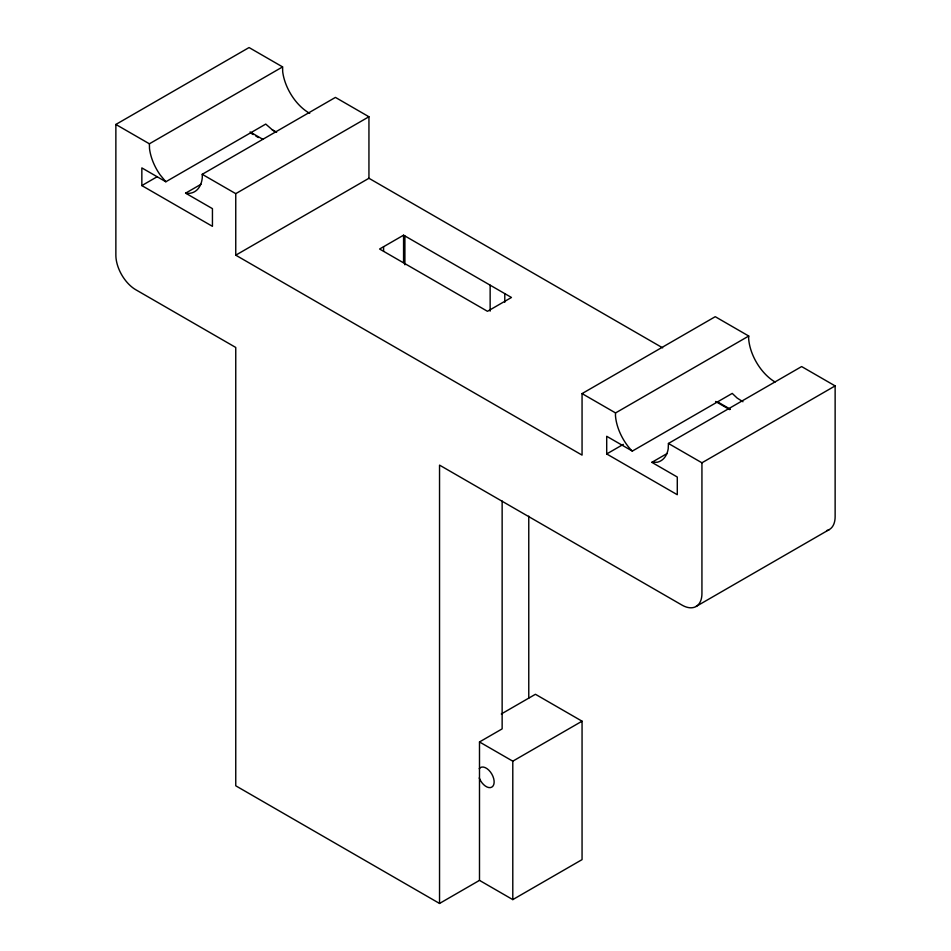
<?xml version="1.0" encoding="UTF-8"?>
<svg xmlns="http://www.w3.org/2000/svg" width="951" height="951" viewBox="0 0 951 951"><rect width="100%" height="100%" fill="white"/><g stroke="black" fill="none" stroke-linecap="round" stroke-linejoin="round"><path stroke-width="1.43" d="M662.669 347.852L368.94 178.277L368.94 116.759L235.753 193.659L235.753 255.177L582.06 455.113L582.06 393.595L715.247 316.695L748.746 336.036L615.559 412.936L615.452 415.444A37.671 21.754 60 0 0 630.644 449.478L632.332 451.083L732.234 393.405L737.168 398.077L742.957 401.738M826.609 530.622A28.257 16.31 60 0 0 835.133 516.643L835.133 385.904L801.634 366.563L668.434 443.463L668.208 448.789A37.671 21.754 60 0 1 657.189 462.245L651.839 462.341L677.29 477.033L677.29 494.722L606.702 453.96L606.702 436.283L632.332 451.083M748.746 336.036L748.639 338.544A37.671 21.754 60 0 0 775.101 382.005M479.233 768.729L480.505 767.54A11.305 6.526 60 0 1 491.81 774.066A11.305 6.526 60 0 1 491.81 787.119A11.305 6.526 60 0 1 480.505 780.593L479.233 777.954M501.296 713.987L535.437 694.278L582.06 721.191L582.06 859.621L512.791 899.61L479.494 880.376L439.54 903.45L235.753 785.799L235.753 347.46L135.85 289.782A28.257 16.31 60 0 1 115.867 255.177L115.867 124.45L249.067 47.55L282.59 66.903L282.697 71.8A37.671 21.754 60 0 0 309.729 113.324M115.867 124.45L149.39 143.803L282.59 66.903M276.42 132.272L272.949 130.382L265.745 124.082L165.843 181.76L141.842 167.899L141.842 185.588L157.212 176.708M200.982 184.292L185.611 193.16L186.669 193.41A37.671 21.754 60 0 0 202.301 177.54L202.23 174.306L335.43 97.406L368.94 116.759M235.753 255.177L368.94 178.277M403.569 235.182L379.592 249.019L487.483 311.31L511.46 297.473L403.569 235.182L403.569 262.583M606.702 453.96L623.345 444.355M651.839 462.341L667.21 453.461M668.434 443.463L701.933 462.804L835.133 385.904M696.084 606.476L829.272 529.576M479.494 880.376L479.494 741.958L502.14 728.882L502.14 501.022M479.494 741.958L512.791 761.18L582.06 721.191M272.164 129.705L276.575 132.26M250.101 131.963L262.928 139.369M717.518 401.833L730.344 409.239M250.731 133.092L253.299 134.578M255.855 136.064L258.422 137.538M715.58 401.477L729.702 409.631M202.23 174.306L235.753 193.659M582.06 393.595L615.559 412.936M185.611 193.16L212.442 208.649L212.442 226.338L141.842 185.588M165.843 181.76L160.172 174.925A37.671 21.754 60 0 1 149.509 148.701L149.39 143.803M701.933 462.804L701.933 593.543A28.257 16.31 60 0 1 681.95 605.074L439.54 465.122L439.54 903.45M528.768 516.131L528.768 698.117M512.791 761.18L512.791 899.61M504.791 293.621L504.791 302.275M490.145 285.169L490.145 311.12M404.9 235.955L404.9 264.794M383.586 246.713L383.586 251.04"/></g></svg>
